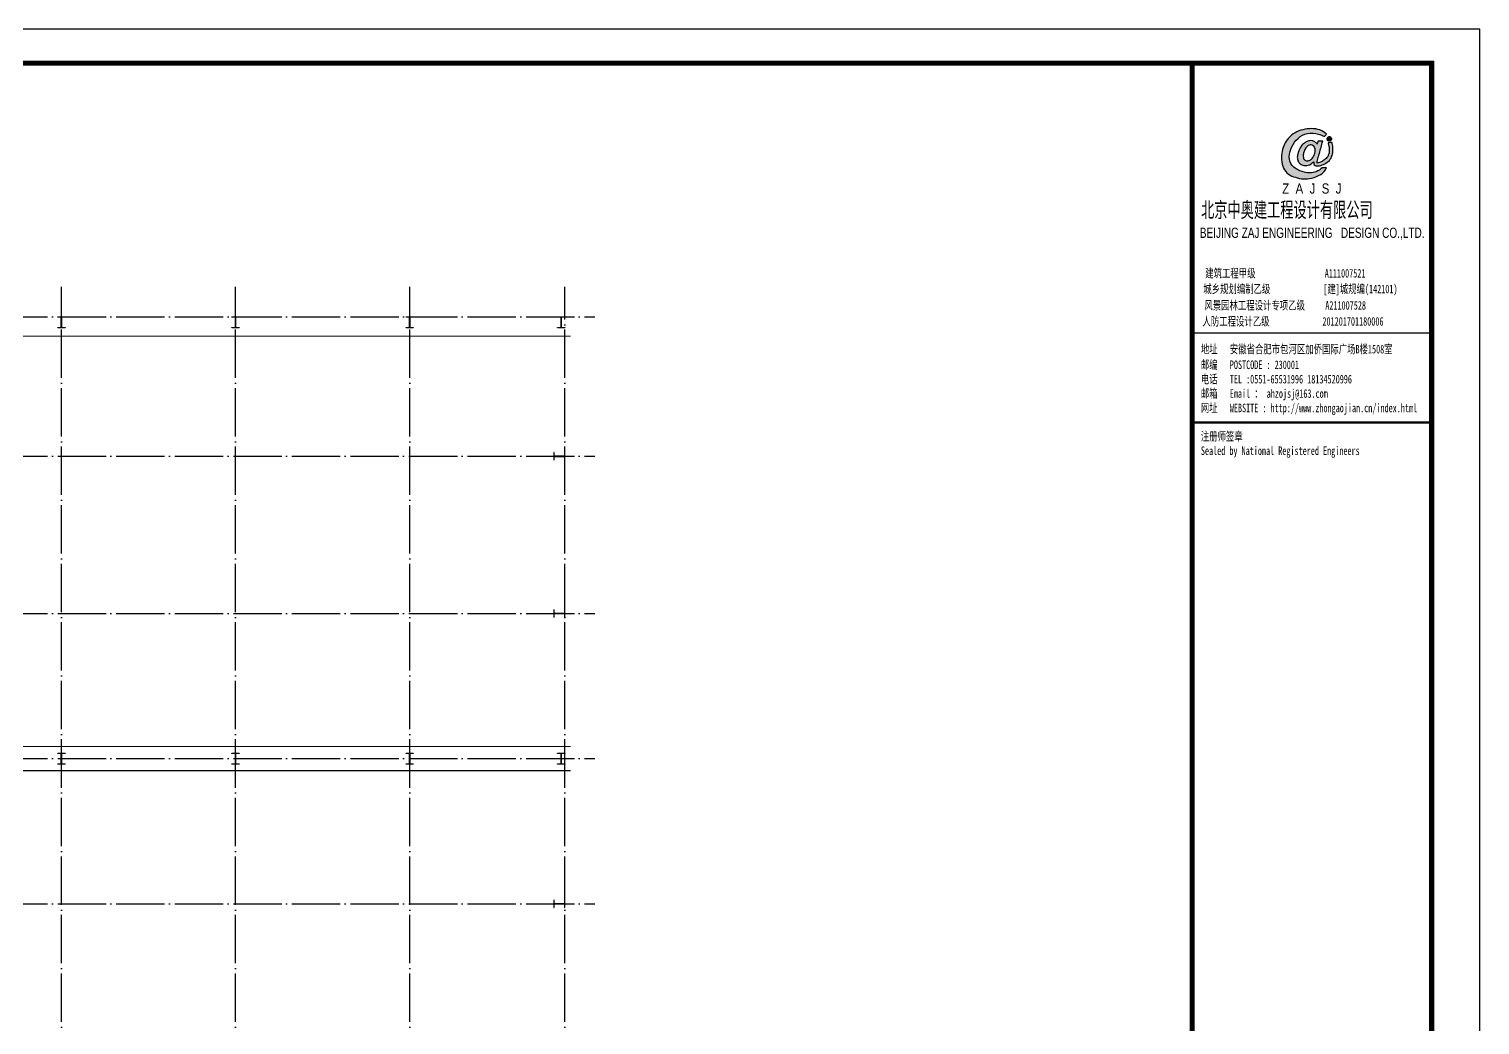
# Model space of a CAD drawing. Extents: x -33967 to 1773478, y -1022458 to -784650.
# Drawn here: x 454102 to 514089, y -832899 to -791727 of the extents above; entities that cross this region are included whole.
import ezdxf
from ezdxf.enums import TextEntityAlignment as Align

# ---------------------------------------------------------------- set-up
doc = ezdxf.new("R2010")
doc.units = 0
doc.header["$LTSCALE"] = 1000
doc.header["$MEASUREMENT"] = 0
doc.linetypes.add('DASHED', pattern=[0.75, 0.5, -0.25])
doc.linetypes.add('DOTE', pattern=[2.42, 2, -0.2, 0.02, -0.2])
for name, color, linetype in [('DOTE', 1, 'DOTE'), ('GZ', 50, 'Continuous'), ('PUB_TITLE', 4, 'Continuous'), ('图签', 3, 'Continuous')]:
    doc.layers.add(name, color=color, linetype=linetype)
doc.styles.add('_gyy_title_Arial', font='arial.ttf', dxfattribs={"width": 0.7})
doc.styles.add('_gyy_title_ST', font='', dxfattribs={"width": 0.8})
doc.styles.add('HZ', font='txt.shx', dxfattribs={"width": 0.8, "bigfont": '000hztxt.shx'})
doc.styles.get('_gyy_title_ST').set_extended_font_data('SimSun')

# ---------------------------------------------------------------- blocks, each defined once
blk = doc.blocks.new('钢柱2')
at = {"layer": 'GZ'}
blk.add_lwpolyline([(718423, -21049), (718123, -21049), (718123, -21039), (718266, -21039), (718270, -21034), (718270, -20614), (718266, -20609), (718123, -20609), (718123, -20599), (718423, -20599), (718423, -20609), (718280, -20609), (718276, -20614), (718276, -21034), (718280, -21039), (718423, -21039), (718423, -21049)], close=True, dxfattribs=at)
blk = doc.blocks.new('抗风柱2')
at = {"layer": 'GZ'}
blk.add_lwpolyline([(717928, -35162), (717928, -35462), (717938, -35462), (717938, -35319), (717943, -35315), (718363, -35315), (718368, -35319), (718368, -35462), (718378, -35462), (718378, -35162), (718368, -35162), (718368, -35305), (718364, -35309), (717943, -35309), (717938, -35305), (717938, -35162), (717928, -35162)], close=True, dxfattribs=at)
blk = doc.blocks.new('dd')
at = {"layer": '图签'}
h = blk.add_hatch(color=5, dxfattribs=at)
h.set_gradient(color1=(0, 0, 255), color2=(36, 36, 255), one_color=1, tint=0.57)
h.paths.add_polyline_path([(452, 1270, -0.093206), (531, 1562, -0.136321), (716, 1807, -0.161039), (988, 1948, -0.108591), (1307, 1935, -0.049497), (1479, 1861, 0.062627), (1539, 1932, 0.094388), (1351, 2056, 0.136326), (854, 2062, 0.161722), (430, 1810, 0.133661), (243, 1435, 0.158414), (286, 937, 0.22517), (632, 669, 0.138663), (1107, 646, 0.074676), (1375, 753, 0.125344), (1543, 944, 0.006312), (1413, 948, -0.090385), (1244, 833, -0.096745), (1053, 797, -0.073845), (803, 850, -0.140868), (530, 1020, -0.160753)])
h = blk.add_hatch(color=5, dxfattribs=at)
h.set_gradient(color1=(0, 0, 255), color2=(36, 36, 255), one_color=1, tint=0.57)
h.paths.add_polyline_path([(1306, 1289, 0.011169), (1334, 1370, 0.005807), (1431, 1724, 0.01105), (1292, 1724, 0.016796), (1267, 1634, 0.125943), (1203, 1704, 0.083806), (1120, 1739, 0.082879), (1047, 1739, -0.008503), (952, 1710, 0.060057), (844, 1628, 0.086078), (774, 1532, 0.099424), (705, 1347, 0.12153), (690, 1225, 0.102644), (719, 1122, 0.056648), (797, 1042, 0.092914), (913, 1013, 0.194578), (1098, 1064, -0.002562), (1175, 1122, 0.064354), (1167, 1068, 0.172385), (1207, 1017, 0.105458), (1300, 1002, 0.086567), (1454, 1046, 0.047674), (1592, 1136, 0.166359), (1692, 1274, 0.096748), (1728, 1431, 0.03151), (1728, 1548, 0.041815), (1700, 1691, 0.007654), (1588, 1673, -0.009919), (1610, 1585, -0.068269), (1624, 1482, -0.105336), (1605, 1352, -0.14652), (1528, 1223, -0.070486), (1434, 1151, -0.077937), (1341, 1103, -0.127098), (1272, 1084, -0.114215), (1267, 1129, -0.007609)])
h.paths.add_polyline_path([(865, 1245, -0.099994), (863, 1328, -0.050974), (888, 1427, -0.120527), (938, 1529, -0.043888), (1002, 1595, -0.08446), (1063, 1619, -0.147309), (1127, 1607, -0.037474), (1177, 1572, -0.06931), (1209, 1507, -0.067662), (1213, 1431, -0.02676), (1211, 1413, 0.017209), (1183, 1329, -0.048815), (1120, 1223, -0.139096), (1046, 1163, -0.097991), (944, 1153, -0.085394), (909, 1169, -0.149141)], flags=16)
h = blk.add_hatch(color=1, dxfattribs=at)
h.set_gradient(color1=(255, 0, 0), color2=(255, 0, 0), tint=0.57)
h.paths.add_polyline_path([(1557, 1818, 0.386553), (1564, 1757, 0.170676), (1604, 1736, 0.082224), (1657, 1743, 0.087509), (1686, 1766, 0.264235), (1694, 1804, 0.244333), (1636, 1850, 0.30271)])
blk.add_lwpolyline([(1539, 1932, 0.094388), (1351, 2056, 0.136326), (854, 2062, 0.161722), (430, 1810, 0.133661), (243, 1435, 0.158414), (286, 937, 0.22517), (632, 669, 0.138663), (1107, 646, 0.074676), (1375, 753, 0.125344), (1543, 944, 0.006312), (1413, 948, -0.090385), (1244, 833, -0.096745), (1053, 797, -0.073845), (803, 850, -0.140868), (530, 1020, -0.160753), (452, 1270, -0.093206), (531, 1562, -0.136321), (716, 1807, -0.161039), (988, 1948, -0.108591), (1307, 1935, -0.049497), (1479, 1861, 0.062627)], format="xyb", close=True, dxfattribs=at)
for points in [[(1431, 1724, 0.011041), (1292, 1724, 0.016796), (1267, 1634, 0.125943), (1203, 1704, 0.083806), (1120, 1739, 0.082879), (1047, 1739, -0.008503), (952, 1710, 0.060057), (844, 1628, 0.086078), (774, 1532, 0.099424), (705, 1347, 0.12153), (690, 1225, 0.102644), (719, 1122, 0.056648), (797, 1042, 0.092914), (913, 1013, 0.194578), (1098, 1064, -0.002562), (1175, 1122, 0.064354), (1167, 1068, 0.172385), (1207, 1017, 0.105458), (1300, 1002, 0.086567), (1454, 1046, 0.047674), (1592, 1136, 0.166359), (1692, 1274, 0.096748), (1728, 1431, 0.03151), (1728, 1548, 0.041815), (1700, 1691, 0.007654), (1588, 1673, -0.009919), (1610, 1585, -0.068269), (1624, 1482, -0.105336), (1605, 1352, -0.14652), (1528, 1223, -0.070486), (1434, 1151, -0.077937), (1341, 1103, -0.127098), (1272, 1084, -0.114215), (1267, 1129, -0.007609), (1306, 1289, 0.011169), (1334, 1370, 0.005782), (1430, 1722, 0.069025)], [(1694, 1804, 0.243958), (1636, 1850, 0.303117), (1557, 1818, 0.386553), (1564, 1757, 0.170676), (1604, 1736, 0.082224), (1657, 1743, 0.087509), (1686, 1766, 0.264235), (1694, 1804, -7.823139)], [(1213, 1431, 0.067662), (1209, 1507, 0.06931), (1177, 1572, 0.037474), (1127, 1607, 0.147309), (1063, 1619, 0.08446), (1002, 1595, 0.043888), (938, 1529, 0.120527), (888, 1427, 0.050974), (863, 1328, 0.099994), (865, 1245, 0.149141), (909, 1169, 0.085394), (944, 1153, 0.097991), (1046, 1163, 0.139096), (1120, 1223, 0.048815), (1183, 1329, -0.017209), (1211, 1413, 0.02676), (1213, 1431, 0.441273)]]:
    blk.add_lwpolyline(points, format="xyb", dxfattribs=at)
at = {"insert": (246, 492), "char_height": 300, "width": 8000, "attachment_point": 1, "style": 'HZ'}
blk.add_mtext('{\\fArial|b0|i0|c0|p32;Z  A  J  S  J}', dxfattribs=at)

msp = doc.modelspace()

# ---------------------------------------------------------------- linework, layer by layer
at = {"color": 4, "linetype": 'DASHED', "const_width": 50}
for points in [[(419990.1, -804421.3), (476490.1, -804421.3)], [(419990.1, -821388.5), (476490.1, -821388.5)], [(419990.1, -822388.5), (476490.1, -822388.5)]]:
    msp.add_lwpolyline(points, dxfattribs=at)
at = {"layer": 'DOTE'}
for p, q in [((455440.1, -859388.5), (455440.1, -802388.5)), ((462640.1, -859388.5), (462640.1, -802388.5)), ((469840.1, -859388.5), (469840.1, -802388.5)), ((476250.1, -859388.5), (476250.1, -802388.5)), ((418990.1, -803628.5), (477490.1, -803628.5)), ((418990.1, -809388.5), (477490.1, -809388.5)), ((418990.1, -815888.5), (477490.1, -815888.5)), ((418990.1, -821888.5), (477490.1, -821888.5)), ((418990.1, -827888.5), (477490.1, -827888.5))]:
    msp.add_line(p, q, dxfattribs=at)
at = {"layer": 'PUB_TITLE'}
msp.add_line((502190.4, -804286.9), (512089.4, -804286.9), dxfattribs=at)
msp.add_lwpolyline([(395289.4, -875726.8), (514089.4, -875726.8), (514089.4, -791726.8), (395289.4, -791726.8)], close=True, dxfattribs=at)
at = {"layer": 'PUB_TITLE', "const_width": 212.1}
for points in [[(398109.7, -874312.7), (398109.7, -793141), (512089.4, -793141), (512089.4, -874312.7)], [(502190.4, -793141), (512089.4, -793141), (512089.4, -874312.7), (502190.4, -874312.7)]]:
    msp.add_lwpolyline(points, close=True, dxfattribs=at)
at = {"layer": 'PUB_TITLE', "const_width": 99}
msp.add_lwpolyline([(502190.4, -807992.6), (512089.4, -807992.6)], dxfattribs=at)

# ---------------------------------------------------------------- block references
for name, p in [('钢柱2', (-262832.9, -783029.2)), ('钢柱2', (-255632.9, -783029.2)), ('钢柱2', (-248432.9, -783029.2)), ('钢柱2', (-242172.9, -783029.2)), ('抗风柱2', (-242127.9, -774076.8)), ('抗风柱2', (-242127.9, -780576.8)), ('钢柱2', (-262832.9, -801064.5)), ('钢柱2', (-255632.9, -801064.5)), ('钢柱2', (-248432.9, -801064.5)), ('钢柱2', (-242172.9, -801064.5)), ('抗风柱2', (-242127.9, -792576.8))]:
    msp.add_blockref(name, p)
at = {"layer": '图签', "xscale": 1.414139999943435, "yscale": 1.414139999943435, "zscale": 1.414139999943435}
msp.add_blockref('dd', (505564, -798803.8), dxfattribs=at)

# ---------------------------------------------------------------- texts
at = {"color": 1, "insert": (502558.6, -798864.7), "char_height": 718.199, "width": 9393.636, "attachment_point": 1, "style": 'HZ'}
msp.add_mtext('北京中奥建工程设计有限公司', dxfattribs=at)
at = {"layer": 'PUB_TITLE', "width": 0.7}
for s, height, style, p in [('BEIJING ZAJ ENGINEERING   DESIGN CO.,LTD.', 424.242, '_gyy_title_Arial', (507151.5, -800361.9)), ('建筑工程甲级                 A111007521             ', 353.535, '_gyy_title_ST', (507137.3, -802000.3)), ('城乡规划编制乙级             [建]城规编(142101)', 353.535, '_gyy_title_ST', (506665.2, -802648.9)), ('风景园林工程设计专项乙级     A211007528           ', 353.535, '_gyy_title_ST', (506961.3, -803327.1)), ('人防工程设计乙级             201201701180006', 353.535, '_gyy_title_ST', (506358.4, -803988.7))]:
    msp.add_text(s, height=height, dxfattribs=dict(at, style=style)).set_placement(p, align=Align.CENTER)
at = {"layer": 'PUB_TITLE', "style": '_gyy_title_ST', "width": 0.7}
for s, height, p in [('地址   安徽省合肥市包河区加侨国际广场B楼1508室', 353.535, (502548.2, -805137.3)), ('邮编   POSTCODE : 230001', 353.535, (502548.2, -805783)), ('电话   TEL :0551-65531996 18134520996', 353.535, (502548.2, -806377)), ('邮箱   Email ： ahzojsj@163.com', 353.535, (502548.2, -806970.9)), ('网址   WEBSITE : http://www.zhongaojian.cn/index.html', 353.535, (502548.2, -807568.3)), ('注册师签章', 353.53, (502548.2, -808742.1)), ('Sealed by National Registered Engineers', 353.535, (502550.2, -809336))]:
    msp.add_text(s, height=height, dxfattribs=at).set_placement(p)

doc.saveas('drawing.dxf')
